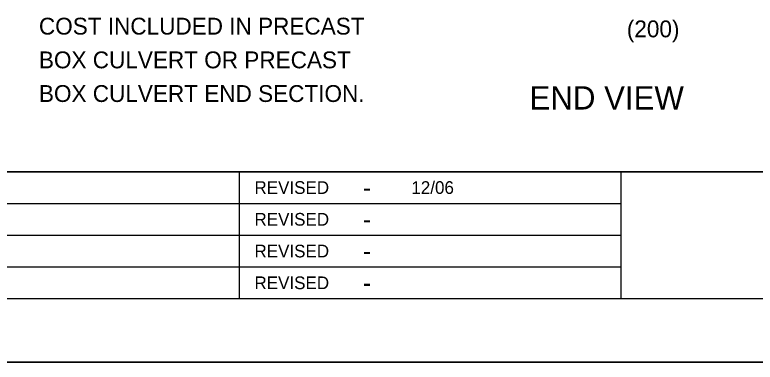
# Model space of a CAD drawing. Extents: x 99661 to 100344, y 99884 to 100604.
# Drawn here: x 99851.9 to 99968.3, y 99884.2 to 99938.9 of the extents above; entities that cross this region are included whole.
import ezdxf

# ---------------------------------------------------------------- set-up
doc = ezdxf.new("R2010")
doc.units = 0
for name, color, linetype in [('Level 55', 7, 'Continuous'), ('Sheets_50 Reference Boundary', 7, 'Continuous'), ('Sheets_General Details', 7, 'Continuous'), ('Sheets_Printer Plotting Border', 7, 'Continuous')]:
    doc.layers.add(name, color=color, linetype=linetype)

msp = doc.modelspace()

# ---------------------------------------------------------------- linework, layer by layer
at = {"layer": 'Sheets_50 Reference Boundary'}
msp.add_lwpolyline([(99703.69, 100314.21), (100333.69, 100314.21), (100333.69, 99914.22), (99703.69, 99914.22)], close=True, dxfattribs=at)
at = {"layer": 'Sheets_General Details'}
for p, q in [((99703.69, 99914.22), (100333.69, 99914.22)), ((99887.17, 99914.22), (99887.17, 99894.22)), ((99947.17, 99914.22), (99947.17, 99894.22)), ((99763.17, 99909.22), (99947.17, 99909.22)), ((99763.17, 99904.22), (99947.17, 99904.22)), ((99763.17, 99899.22), (99947.17, 99899.22)), ((100343.69, 99884.22), (99663.69, 99884.22))]:
    msp.add_line(p, q, dxfattribs=at)
msp.add_lwpolyline([(99703.69, 100314.22), (100333.69, 100314.22), (100333.69, 99894.22), (99703.69, 99894.22)], close=True, dxfattribs=at)
at = {"layer": 'Sheets_Printer Plotting Border'}
msp.add_lwpolyline([(99663.69, 99884.22), (100343.69, 99884.22), (100343.69, 100324.22), (99663.69, 100324.22)], close=True, dxfattribs=at)

# ---------------------------------------------------------------- texts
at = {"layer": 'Level 55'}
for s, height, p in [('COST INCLUDED IN PRECAST', 2.651, (99855.67, 99935.81)), ('(200)', 2.651, (99948.14, 99935.38)), ('BOX CULVERT OR PRECAST', 2.651, (99855.67, 99930.5)), ('BOX CULVERT END SECTION.', 2.651, (99855.67, 99925.2)), ('END VIEW', 3.671, (99932.84, 99924.01))]:
    msp.add_text(s, height=height, dxfattribs=at).set_placement(p)
at = {"layer": 'Sheets_General Details'}
for s, height, p in [('REVISED', 2, (99889.57, 99910.72)), ('12/06', 2, (99914.25, 99910.72)), ('-', 2.8, (99906.65, 99910.32)), ('REVISED', 2, (99889.57, 99905.72)), ('-', 2.8, (99906.65, 99905.32)), ('REVISED', 2, (99889.57, 99900.72)), ('-', 2.8, (99906.65, 99900.32)), ('REVISED', 2, (99889.57, 99895.72)), ('-', 2.8, (99906.65, 99895.32))]:
    msp.add_text(s, height=height, dxfattribs=at).set_placement(p)

doc.saveas('drawing.dxf')
